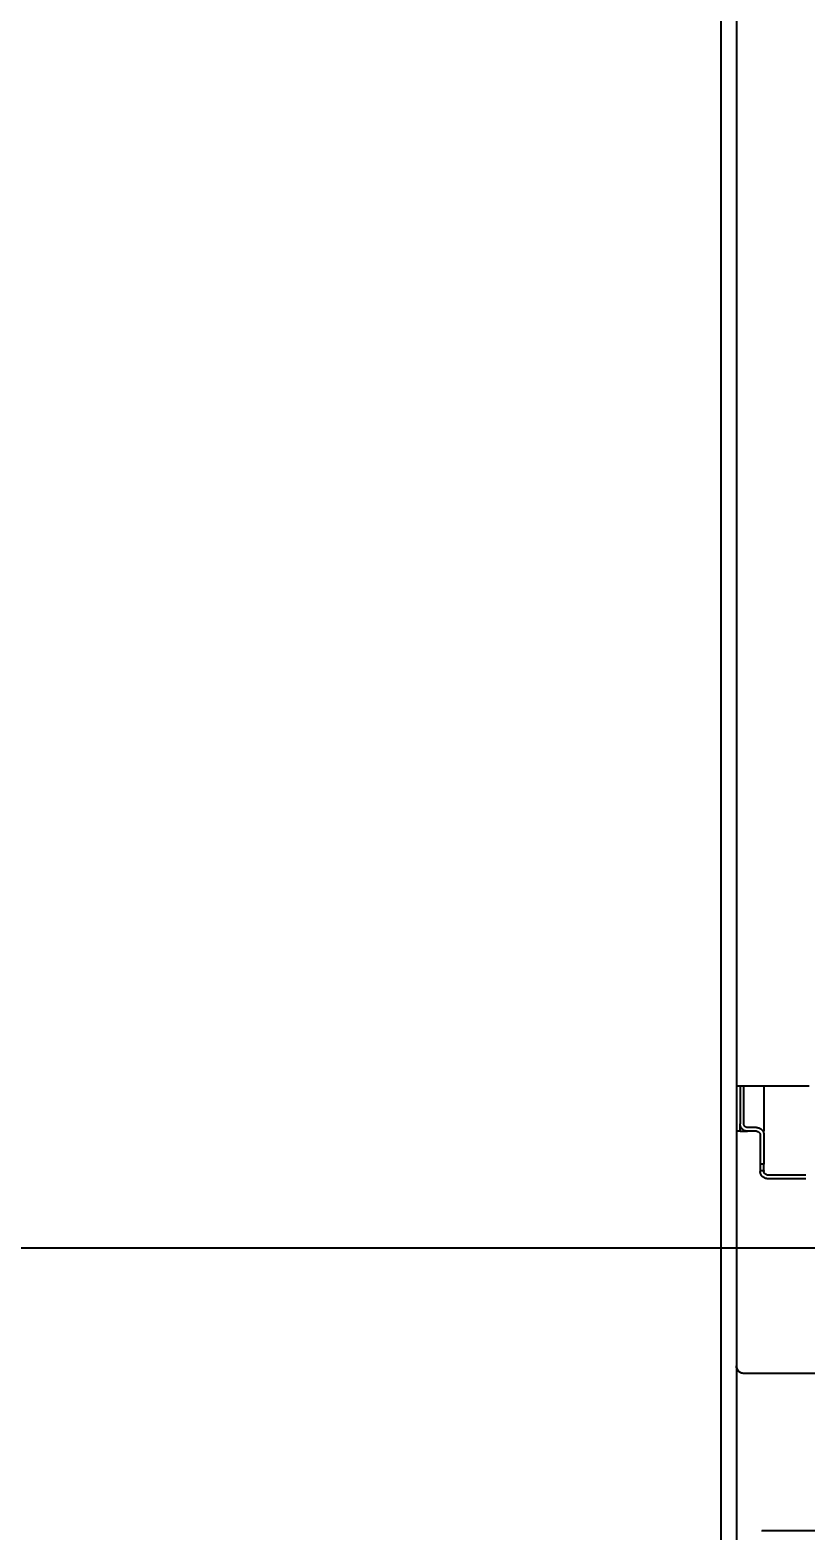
# Model space of a CAD drawing. Header units: centimetres. Extents: x 405564 to 502064, y 46284 to 60634.
# Drawn here: x 454517.03 to 454542.53, y 52513.26 to 52562.58 of the extents above; entities that cross this region are included whole.
import ezdxf
from ezdxf import colors
from ezdxf.entities.mleader import LeaderData, LeaderLine
from ezdxf.math import Vec2, Vec3
from ezdxf.xclip import XClip

# ---------------------------------------------------------------- set-up
doc = ezdxf.new("R2010")
doc.units = ezdxf.units.CM
doc.header["$XCLIPFRAME"] = 0
for name, pattern in [('3+1_3b$0$DASHED', [0.25, 0.125, -0.125]), ('SLD-2点鎖線', [12.7, 6.35, -1.27, 1.27, -1.27, 1.27, -1.27]), ('SLD-実線', [0])]:
    doc.linetypes.add(name, pattern=pattern)
for name, color, linetype in [('---___EB_draft03_cihazlar', 8, 'Continuous'), ('0-KRCN-ASMATAVAN-130426', 8, 'Continuous'), ('AS_DUV', 8, 'Continuous'), ('AS_PYZ_BINA', 8, 'Continuous')]:
    doc.layers.add(name, color=color, linetype=linetype)
doc.layers.add('0-KRCN-MİMARİ-220526', color=8, linetype='Continuous', lineweight=9)
doc.layers.add('OL_Ic', color=8, linetype='Continuous', lineweight=9)
doc.styles.add('Normal_ITL', font='swissi.ttf')

# ---------------------------------------------------------------- blocks, each defined once
blk = doc.blocks.new('SMD Dizgi Makinesi')
at = {"layer": '---___EB_draft03_cihazlar', "linetype": 'SLD-実線'}
for p, q in [((275451.071, -39838.128), (275451.071, -39867.321)), ((275456.238, -39860.386), (275456.238, -39867.917)), ((275451.071, -39867.321), (275451.052, -39867.328)), ((275464.504, -39868.157), (275456.486, -39868.157)), ((275537.97, -39868.157), (275464.504, -39868.157))]:
    blk.add_line(p, q, dxfattribs=at)
at = {"layer": '---___EB_draft03_cihazlar', "linetype": 'SLD-2点鎖線'}
for p, q in [((275451.071, -39838.128), (275451.071, -39867.321)), ((275456.238, -39860.386), (275456.238, -39867.917)), ((275462.644, -39867.156), (275462.644, -39865.874)), ((275462.768, -39867.156), (275462.768, -39865.874)), ((275465.692, -39865.874), (275465.692, -39865.774)), ((275465.692, -39867.937), (275465.692, -39865.874)), ((275451.071, -39867.321), (275451.052, -39867.328)), ((275462.902, -39867.256), (275462.871, -39867.256)), ((275462.902, -39867.376), (275462.871, -39867.376)), ((275462.902, -39867.256), (275463.109, -39867.256)), ((275462.902, -39867.376), (275462.902, -39867.256)), ((275463.109, -39867.376), (275462.902, -39867.376)), ((275464.07, -39867.256), (275463.109, -39867.256)), ((275463.109, -39867.256), (275463.109, -39867.376)), ((275464.07, -39867.376), (275463.109, -39867.376)), ((275465.692, -39867.256), (275464.194, -39867.256)), ((275464.194, -39867.288), (275464.194, -39867.256)), ((275464.194, -39867.496), (275464.194, -39867.797)), ((275464.318, -39867.496), (275464.318, -39867.797)), ((275464.194, -39867.917), (275464.194, -39867.797)), ((275464.194, -39868.037), (275464.194, -39867.917)), ((275464.194, -39868.037), (275464.442, -39868.037)), ((275464.194, -39868.037), (275464.194, -39868.157)), ((275464.442, -39867.917), (275465.692, -39867.917)), ((275464.452, -39868.037), (275464.442, -39868.037)), ((275465.692, -39868.037), (275464.452, -39868.037)), ((275465.692, -39868.157), (275465.692, -39867.937)), ((275464.504, -39868.157), (275456.486, -39868.157)), ((275465.692, -39868.157), (275464.194, -39868.157)), ((275537.97, -39868.157), (275464.504, -39868.157)), ((275632.463, -39868.157), (275465.692, -39868.157))]:
    blk.add_line(p, q, dxfattribs=at)
at = {"layer": '---___EB_draft03_cihazlar', "color": 1, "linetype": '3+1_3b$0$DASHED', "ltscale": 150}
blk.add_lwpolyline([(275341.077, -39731.157), (275757.077, -39731.157), (275757.077, -39868.157), (275341.077, -39868.157), (275341.077, -39731.157)], dxfattribs=at)
at = {"layer": '---___EB_draft03_cihazlar', "color": 1}
blk.add_lwpolyline([(275426.077, -39731.157), (275672.077, -39731.157), (275672.077, -39868.157), (275426.077, -39868.157), (275426.077, -39731.157)], dxfattribs=at)
at = {"layer": '---___EB_draft03_cihazlar', "linetype": 'SLD-2点鎖線'}
for centre, major_axis, start_param, end_param in [((275462.871, -39867.156), (-0.227, 0), 0, 1.570796), ((275462.871, -39867.156), (-0.103, 0), 0, 1.570796), ((275464.07, -39867.496), (-0.248, 0), 3.141593, 4.712389), ((275464.07, -39867.496), (-0.124, 0), 3.141593, 4.712389), ((275456.486, -39867.917), (-0.248, 0), 0, 1.570796), ((275464.442, -39867.797), (-0.248, 0), 0, 1.570796), ((275464.442, -39867.797), (-0.124, 0), 0, 1.570796)]:
    blk.add_ellipse(centre, major_axis=major_axis, ratio=0.969208, start_param=start_param, end_param=end_param, dxfattribs=at)
at = {"layer": '---___EB_draft03_cihazlar', "linetype": 'SLD-実線'}
blk.add_ellipse((275456.486, -39867.917), major_axis=(-0.248, 0), ratio=0.969208, start_param=0, end_param=1.570796, dxfattribs=at)
blk.add_open_spline([(275456.486, -39868.157), (275456.452, -39868.157), (275456.417, -39868.156), (275456.39, -39868.138), (275456.39, -39868.138)], degree=3, knots=[0, 0, 0, 0, 0.989562, 1, 1, 1, 1], dxfattribs=at)
at = {"layer": '---___EB_draft03_cihazlar', "linetype": 'SLD-2点鎖線'}
blk.add_open_spline([(275456.486, -39868.157), (275456.452, -39868.157), (275456.417, -39868.156), (275456.39, -39868.138), (275456.39, -39868.138)], degree=3, knots=[0, 0, 0, 0, 0.989562, 1, 1, 1, 1], dxfattribs=at)
blk = doc.blocks.new('A$Ca63a641c')
at = {"layer": 'AS_PYZ_BINA'}
ml = blk.add_multileader_mtext('Standard', dxfattribs=at)
ml.set_content('EST boyalı panel çit ve panel çit kapı (AS 51.101)', color=256, style='Normal_ITL')
ml.set_leader_properties()
ml.build(insert=Vec2(0, 0))
ml.multileader.update_dxf_attribs({"dogleg_length": 0.379, "arrow_head_size": 17.043, "scale": 75})
ctx = ml.context
ctx.base_point, ctx.scale, ctx.char_height, ctx.arrow_head_size, ctx.landing_gap_size, ctx.plane_origin = Vec3(140.513, 464.302), 75, 20, 17.043, 14.202, Vec3(92.505, 620.113)
notes = []
notes.append((ctx, [(0, (1, 1, 0), (112.109, 464.302), (1, 0), 28.404, [(0, [(68.504, 410)], 0, [])])]))
ctx.mtext.insert, ctx.mtext.width, ctx.mtext.flow_direction = Vec3(154.715, 477.513), 604.56338, 5
for ctx, leaders in notes:
    for number, flags, end, landing, length, lines in leaders:
        leader = LeaderData()
        leader.index, (leader.has_last_leader_line, leader.has_dogleg_vector, leader.attachment_direction) = number, flags
        leader.last_leader_point, leader.dogleg_vector, leader.dogleg_length = Vec3(end), Vec3(landing), length
        for number, points, colour, breaks in lines:
            line = LeaderLine()
            line.index, line.vertices, line.color, line.breaks = number, Vec3.list(points), colors.encode_raw_color(colour), breaks
            leader.lines.append(line)
        ctx.leaders.append(leader)
blk = doc.blocks.new('A$C85dec720')
at = {"layer": 'OL_Ic'}
blk.add_blockref('A$Ca63a641c', (5315.078, 5344.253, 28.4), dxfattribs=at)
blk = doc.blocks.new('A$C6A10300A')
at = {"layer": '---___EB_draft03_cihazlar', "xscale": -1, "rotation": 270}
blk.add_blockref('SMD Dizgi Makinesi', (56344.337, -283571.821), dxfattribs=at)
at = {"layer": 'AS_DUV'}
ref = blk.add_blockref('A$C85dec720', (28900.964, -17748.984), dxfattribs=dict(at, rotation=105.0255580063709))
XClip(ref).set_block_clipping_path([(6220.3367769278, 6783.7313721173), (4126.4071464743, -1017.0000000052), (7354.8298234051, -1883.5969356479), (9448.7594538586, 5917.1344364745)])

msp = doc.modelspace()

# ---------------------------------------------------------------- linework, layer by layer
at = {"layer": '0-KRCN-ASMATAVAN-130426'}
for p, q in [((454539.746, 52222.563), (454539.746, 53422.563)), ((454059.746, 52522.563), (454839.746, 52522.563))]:
    msp.add_line(p, q, dxfattribs=at)

# ---------------------------------------------------------------- next in the draw order: block references
at = {"layer": '0-KRCN-MİMARİ-220526'}
msp.add_blockref('A$C6A10300A', (438064.066, 60634.016), dxfattribs=at)

doc.saveas('drawing.dxf')
